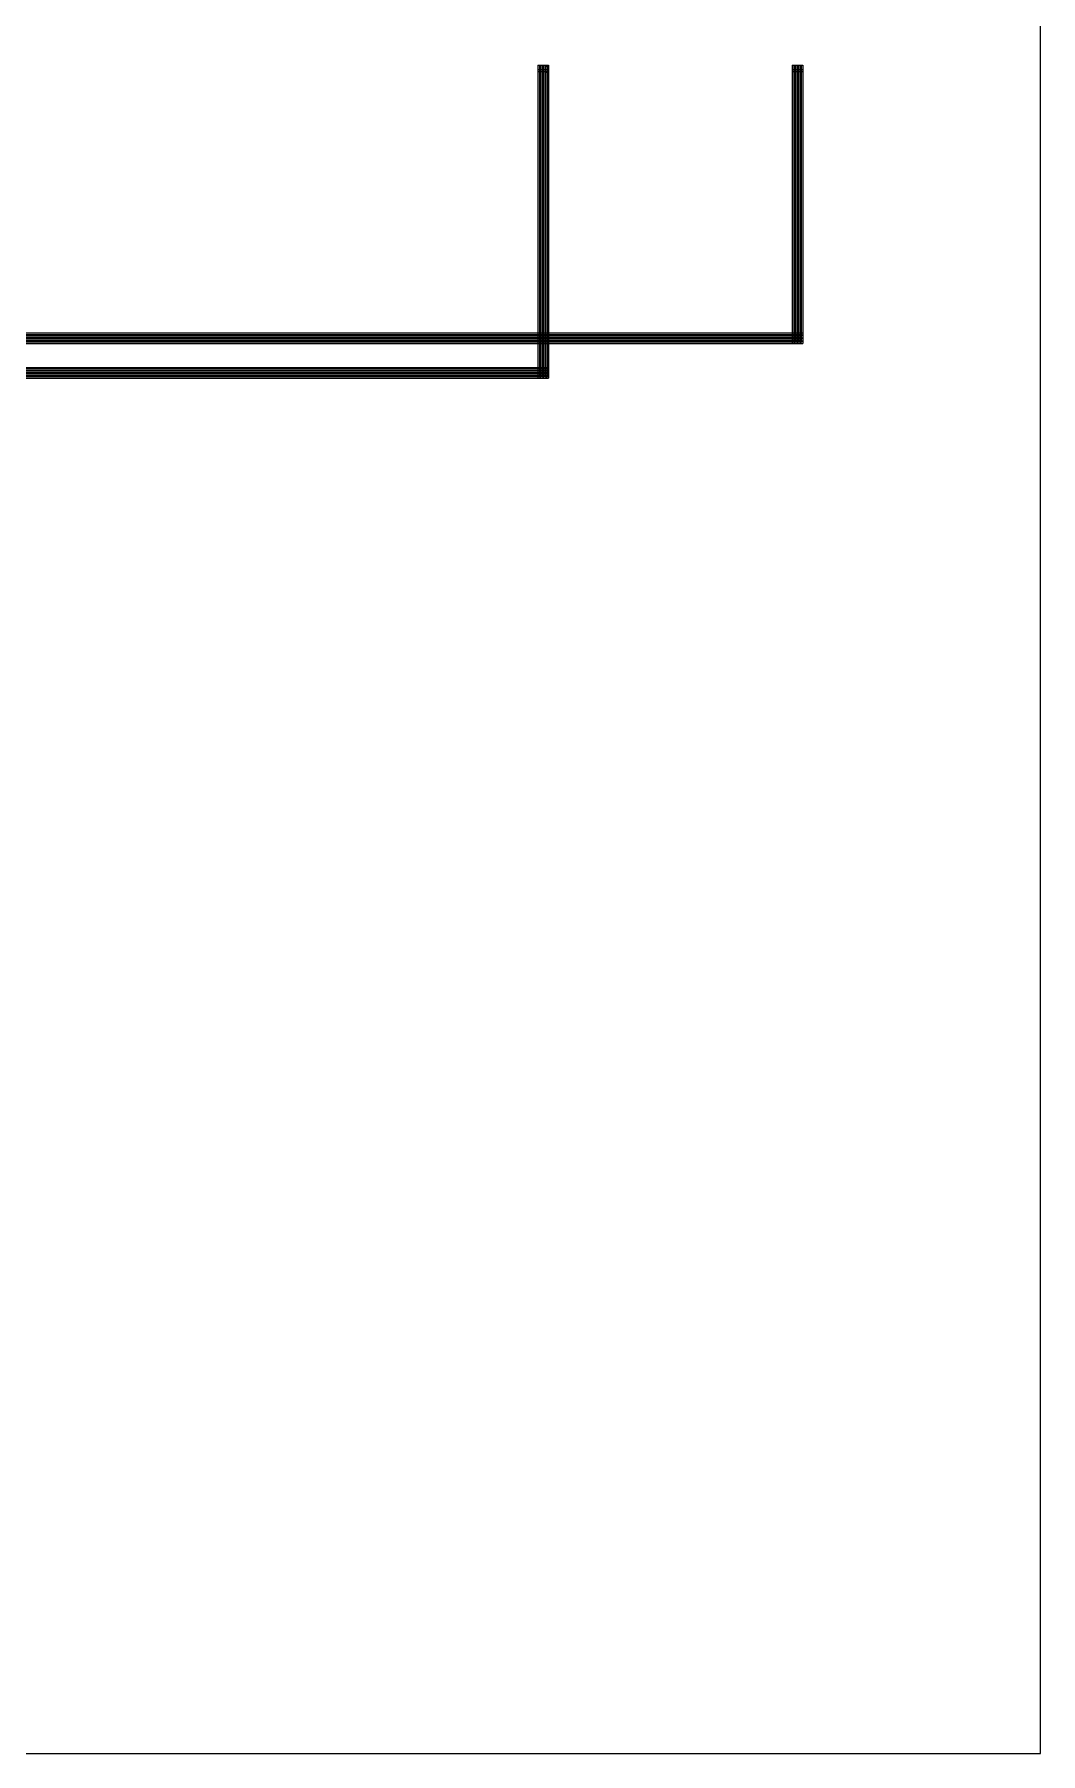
# Model space of a CAD drawing. Header units: millimetres. Extents: x -1225 to 566, y -985 to 617.
# Drawn here: x 44 to 566, y -985 to -92 of the extents above; entities that cross this region are included whole.
import ezdxf

# ---------------------------------------------------------------- set-up
doc = ezdxf.new("R2010")
doc.units = ezdxf.units.MM
for name, color, linetype in [('BORDER', 7, 'Continuous'), ('HIDDEN', 8, 'Continuous'), ('VISIBLE', 7, 'Continuous')]:
    doc.layers.add(name, color=color, linetype=linetype)

msp = doc.modelspace()

# ---------------------------------------------------------------- linework, layer by layer
at = {"layer": 'BORDER'}
msp.add_lwpolyline([(-1224.96, -985.33), (566.28, -985.33), (566.28, 617.28), (-1224.96, 617.28)], close=True, dxfattribs=at)
at = {"layer": 'HIDDEN'}
for points in [[(305.25, -108.23), (310.75, -108.23)], [(305.25, -108.23), (305.25, -270.73)], [(305.25, -110.48), (310.75, -110.48)], [(305.25, -110.48), (305.25, -111.48)], [(305.25, -111.48), (310.75, -111.48)], [(306.05, -108.73), (306.75, -108.73)], [(306.05, -108.73), (306.05, -270.23)], [(306.05, -110.48), (306.05, -111.48)], [(306.05, -111.48), (306.75, -111.48)], [(306.05, -111.48), (306.75, -111.48)], [(306.05, -111.48), (306.05, -111.83)], [(306.05, -111.83), (306.75, -111.83)], [(306.75, -108.73), (306.75, -270.23)], [(306.75, -110.48), (306.75, -111.48)], [(306.75, -111.48), (306.75, -111.83)], [(307.65, -108.73), (308.35, -108.73)], [(307.65, -108.73), (307.65, -270.23)], [(307.65, -110.48), (307.65, -111.48)], [(307.65, -111.48), (308.35, -111.48)], [(307.65, -111.48), (308.35, -111.48)], [(307.65, -111.48), (307.65, -111.83)], [(307.65, -111.83), (308.35, -111.83)], [(308.35, -108.73), (308.35, -270.23)], [(308.35, -110.48), (308.35, -111.48)], [(308.35, -111.48), (308.35, -111.83)], [(309.25, -108.73), (309.95, -108.73)], [(309.25, -108.73), (309.25, -270.23)], [(309.25, -110.48), (309.25, -111.48)], [(309.25, -111.48), (309.95, -111.48)], [(309.25, -111.48), (309.95, -111.48)], [(309.25, -111.48), (309.25, -111.83)], [(309.25, -111.83), (309.95, -111.83)], [(309.95, -108.73), (309.95, -270.23)], [(309.95, -110.48), (309.95, -111.48)], [(309.95, -111.48), (309.95, -111.83)], [(310.75, -108.23), (310.75, -270.73)], [(310.75, -110.48), (310.75, -111.48)], [(437.25, -108.23), (442.75, -108.23)], [(437.25, -108.23), (437.25, -252.73)], [(437.25, -110.48), (442.75, -110.48)], [(437.25, -110.48), (437.25, -111.48)], [(437.25, -111.48), (442.75, -111.48)], [(438.05, -108.73), (438.75, -108.73)], [(438.05, -108.73), (438.05, -252.23)], [(438.05, -110.48), (438.05, -111.48)], [(438.05, -111.48), (438.75, -111.48)], [(438.05, -111.48), (438.75, -111.48)], [(438.05, -111.48), (438.05, -111.83)], [(438.05, -111.83), (438.75, -111.83)], [(438.75, -108.73), (438.75, -252.23)], [(438.75, -110.48), (438.75, -111.48)], [(438.75, -111.48), (438.75, -111.83)], [(439.65, -108.73), (440.35, -108.73)], [(439.65, -108.73), (439.65, -252.23)], [(439.65, -110.48), (439.65, -111.48)], [(439.65, -111.48), (440.35, -111.48)], [(439.65, -111.48), (440.35, -111.48)], [(439.65, -111.48), (439.65, -111.83)], [(439.65, -111.83), (440.35, -111.83)], [(440.35, -108.73), (440.35, -252.23)], [(440.35, -110.48), (440.35, -111.48)], [(440.35, -111.48), (440.35, -111.83)], [(441.25, -108.73), (441.95, -108.73)], [(441.25, -108.73), (441.25, -252.23)], [(441.25, -110.48), (441.25, -111.48)], [(441.25, -111.48), (441.95, -111.48)], [(441.25, -111.48), (441.95, -111.48)], [(441.25, -111.48), (441.25, -111.83)], [(441.25, -111.83), (441.95, -111.83)], [(441.95, -108.73), (441.95, -252.23)], [(441.95, -110.48), (441.95, -111.48)], [(441.95, -111.48), (441.95, -111.83)], [(442.75, -108.23), (442.75, -252.73)], [(442.75, -110.48), (442.75, -111.48)], [(-137.75, -247.23), (442.75, -247.23)], [(-137.25, -248.03), (442.25, -248.03)], [(-137.25, -248.73), (442.25, -248.73)], [(-137.25, -249.63), (442.25, -249.63)], [(305.25, -247.23), (310.75, -247.23)], [(305.25, -248.03), (310.75, -248.03)], [(305.25, -248.73), (310.75, -248.73)], [(305.25, -249.63), (310.75, -249.63)], [(437.25, -248.03), (437.25, -248.73)], [(437.25, -249.63), (437.25, -250.33)], [(438.05, -247.23), (438.75, -247.23)], [(439.65, -247.23), (440.35, -247.23)], [(441.25, -247.23), (441.95, -247.23)], [(442.25, -248.03), (442.25, -248.73)], [(442.25, -249.63), (442.25, -250.33)], [(442.75, -247.23), (442.75, -252.73)], [(-137.75, -252.73), (442.75, -252.73)], [(-137.25, -250.33), (442.25, -250.33)], [(-137.25, -251.23), (442.25, -251.23)], [(-137.25, -251.93), (442.25, -251.93)], [(305.25, -250.33), (310.75, -250.33)], [(305.25, -251.23), (310.75, -251.23)], [(305.25, -251.93), (310.75, -251.93)], [(305.25, -252.73), (310.75, -252.73)], [(437.25, -251.23), (437.25, -251.93)], [(437.25, -252.73), (442.75, -252.73)], [(438.05, -252.23), (438.75, -252.23)], [(439.65, -252.23), (440.35, -252.23)], [(441.25, -252.23), (441.95, -252.23)], [(442.25, -251.23), (442.25, -251.93)], [(-114.35, -265.23), (310.75, -265.23)], [(-113.85, -266.03), (310.25, -266.03)], [(-113.85, -266.73), (310.25, -266.73)], [(-113.85, -267.63), (310.25, -267.63)], [(305.25, -266.03), (305.25, -266.73)], [(305.25, -267.63), (305.25, -268.33)], [(306.05, -265.23), (306.75, -265.23)], [(307.65, -265.23), (308.35, -265.23)], [(309.25, -265.23), (309.95, -265.23)], [(310.25, -266.03), (310.25, -266.73)], [(310.25, -267.63), (310.25, -268.33)], [(310.75, -265.23), (310.75, -270.73)], [(-114.35, -270.73), (310.75, -270.73)], [(-113.85, -268.33), (310.25, -268.33)], [(-113.85, -269.23), (310.25, -269.23)], [(-113.85, -269.93), (310.25, -269.93)], [(305.25, -269.23), (305.25, -269.93)], [(305.25, -270.73), (310.75, -270.73)], [(306.05, -270.23), (306.75, -270.23)], [(307.65, -270.23), (308.35, -270.23)], [(309.25, -270.23), (309.95, -270.23)], [(310.25, -269.23), (310.25, -269.93)]]:
    msp.add_lwpolyline(points, dxfattribs=at)
at = {"layer": 'VISIBLE'}
for points in [[(305.25, -108.23), (310.75, -108.23)], [(305.25, -108.23), (305.25, -266.03)], [(305.25, -110.48), (310.75, -110.48)], [(305.25, -110.48), (305.25, -111.48)], [(305.25, -111.48), (310.75, -111.48)], [(306.05, -108.73), (306.75, -108.73)], [(306.05, -108.73), (306.05, -110.48)], [(306.05, -111.48), (306.05, -270.23)], [(306.05, -111.48), (306.05, -111.83)], [(306.05, -111.83), (306.75, -111.83)], [(306.75, -108.73), (306.75, -110.48)], [(306.75, -111.48), (306.75, -270.23)], [(306.75, -111.48), (306.75, -111.83)], [(307.65, -108.73), (308.35, -108.73)], [(307.65, -108.73), (307.65, -110.48)], [(307.65, -111.48), (307.65, -270.23)], [(307.65, -111.48), (307.65, -111.83)], [(307.65, -111.83), (308.35, -111.83)], [(308.35, -108.73), (308.35, -110.48)], [(308.35, -111.48), (308.35, -270.23)], [(308.35, -111.48), (308.35, -111.83)], [(309.25, -108.73), (309.95, -108.73)], [(309.25, -108.73), (309.25, -110.48)], [(309.25, -111.48), (309.25, -270.23)], [(309.25, -111.48), (309.25, -111.83)], [(309.25, -111.83), (309.95, -111.83)], [(309.95, -108.73), (309.95, -110.48)], [(309.95, -111.48), (309.95, -270.23)], [(309.95, -111.48), (309.95, -111.83)], [(310.75, -108.23), (310.75, -270.73)], [(310.75, -110.48), (310.75, -111.48)], [(437.25, -108.23), (442.75, -108.23)], [(437.25, -108.23), (437.25, -248.03)], [(437.25, -110.48), (442.75, -110.48)], [(437.25, -110.48), (437.25, -111.48)], [(437.25, -111.48), (442.75, -111.48)], [(438.05, -108.73), (438.75, -108.73)], [(438.05, -108.73), (438.05, -110.48)], [(438.05, -111.48), (438.05, -252.23)], [(438.05, -111.48), (438.05, -111.83)], [(438.05, -111.83), (438.75, -111.83)], [(438.75, -108.73), (438.75, -110.48)], [(438.75, -111.48), (438.75, -252.23)], [(438.75, -111.48), (438.75, -111.83)], [(439.65, -108.73), (440.35, -108.73)], [(439.65, -108.73), (439.65, -110.48)], [(439.65, -111.48), (439.65, -252.23)], [(439.65, -111.48), (439.65, -111.83)], [(439.65, -111.83), (440.35, -111.83)], [(440.35, -108.73), (440.35, -110.48)], [(440.35, -111.48), (440.35, -252.23)], [(440.35, -111.48), (440.35, -111.83)], [(441.25, -108.73), (441.95, -108.73)], [(441.25, -108.73), (441.25, -110.48)], [(441.25, -111.48), (441.25, -252.23)], [(441.25, -111.48), (441.25, -111.83)], [(441.25, -111.83), (441.95, -111.83)], [(441.95, -108.73), (441.95, -110.48)], [(441.95, -111.48), (441.95, -252.23)], [(441.95, -111.48), (441.95, -111.83)], [(442.75, -108.23), (442.75, -252.73)], [(442.75, -110.48), (442.75, -111.48)], [(6.95, -248.03), (305.25, -248.03)], [(6.95, -248.73), (305.25, -248.73)], [(6.95, -249.63), (305.25, -249.63)], [(7.75, -247.23), (305.25, -247.23)], [(310.75, -247.23), (438.05, -247.23)], [(310.75, -248.03), (442.25, -248.03)], [(310.75, -248.73), (442.25, -248.73)], [(310.75, -249.63), (442.25, -249.63)], [(437.25, -248.73), (437.25, -249.63)], [(438.75, -247.23), (439.65, -247.23)], [(440.35, -247.23), (441.25, -247.23)], [(441.95, -247.23), (442.75, -247.23)], [(442.25, -248.03), (442.25, -248.73)], [(442.25, -249.63), (442.25, -250.33)], [(442.75, -247.23), (442.75, -252.73)], [(6.95, -250.33), (305.25, -250.33)], [(6.95, -251.23), (305.25, -251.23)], [(6.95, -251.93), (305.25, -251.93)], [(7.75, -252.73), (305.25, -252.73)], [(310.75, -250.33), (442.25, -250.33)], [(310.75, -251.23), (442.25, -251.23)], [(310.75, -251.93), (442.25, -251.93)], [(310.75, -252.73), (442.75, -252.73)], [(437.25, -250.33), (437.25, -251.23)], [(437.25, -251.93), (437.25, -252.73)], [(437.25, -252.73), (442.75, -252.73)], [(438.05, -252.23), (438.75, -252.23)], [(439.65, -252.23), (440.35, -252.23)], [(441.25, -252.23), (441.95, -252.23)], [(442.25, -251.23), (442.25, -251.93)], [(-113.85, -266.03), (310.25, -266.03)], [(-113.85, -266.73), (310.25, -266.73)], [(-113.85, -267.63), (310.25, -267.63)], [(-109.65, -265.23), (306.05, -265.23)], [(305.25, -266.73), (305.25, -267.63)], [(306.75, -265.23), (307.65, -265.23)], [(308.35, -265.23), (309.25, -265.23)], [(309.95, -265.23), (310.75, -265.23)], [(310.25, -266.03), (310.25, -266.73)], [(310.25, -267.63), (310.25, -268.33)], [(310.75, -265.23), (310.75, -270.73)], [(-114.35, -270.73), (310.75, -270.73)], [(-113.85, -268.33), (310.25, -268.33)], [(-113.85, -269.23), (310.25, -269.23)], [(-113.85, -269.93), (310.25, -269.93)], [(305.25, -268.33), (305.25, -269.23)], [(305.25, -269.93), (305.25, -270.73)], [(305.25, -270.73), (310.75, -270.73)], [(306.05, -270.23), (306.75, -270.23)], [(307.65, -270.23), (308.35, -270.23)], [(309.25, -270.23), (309.95, -270.23)], [(310.25, -269.23), (310.25, -269.93)]]:
    msp.add_lwpolyline(points, dxfattribs=at)

doc.saveas('drawing.dxf')
